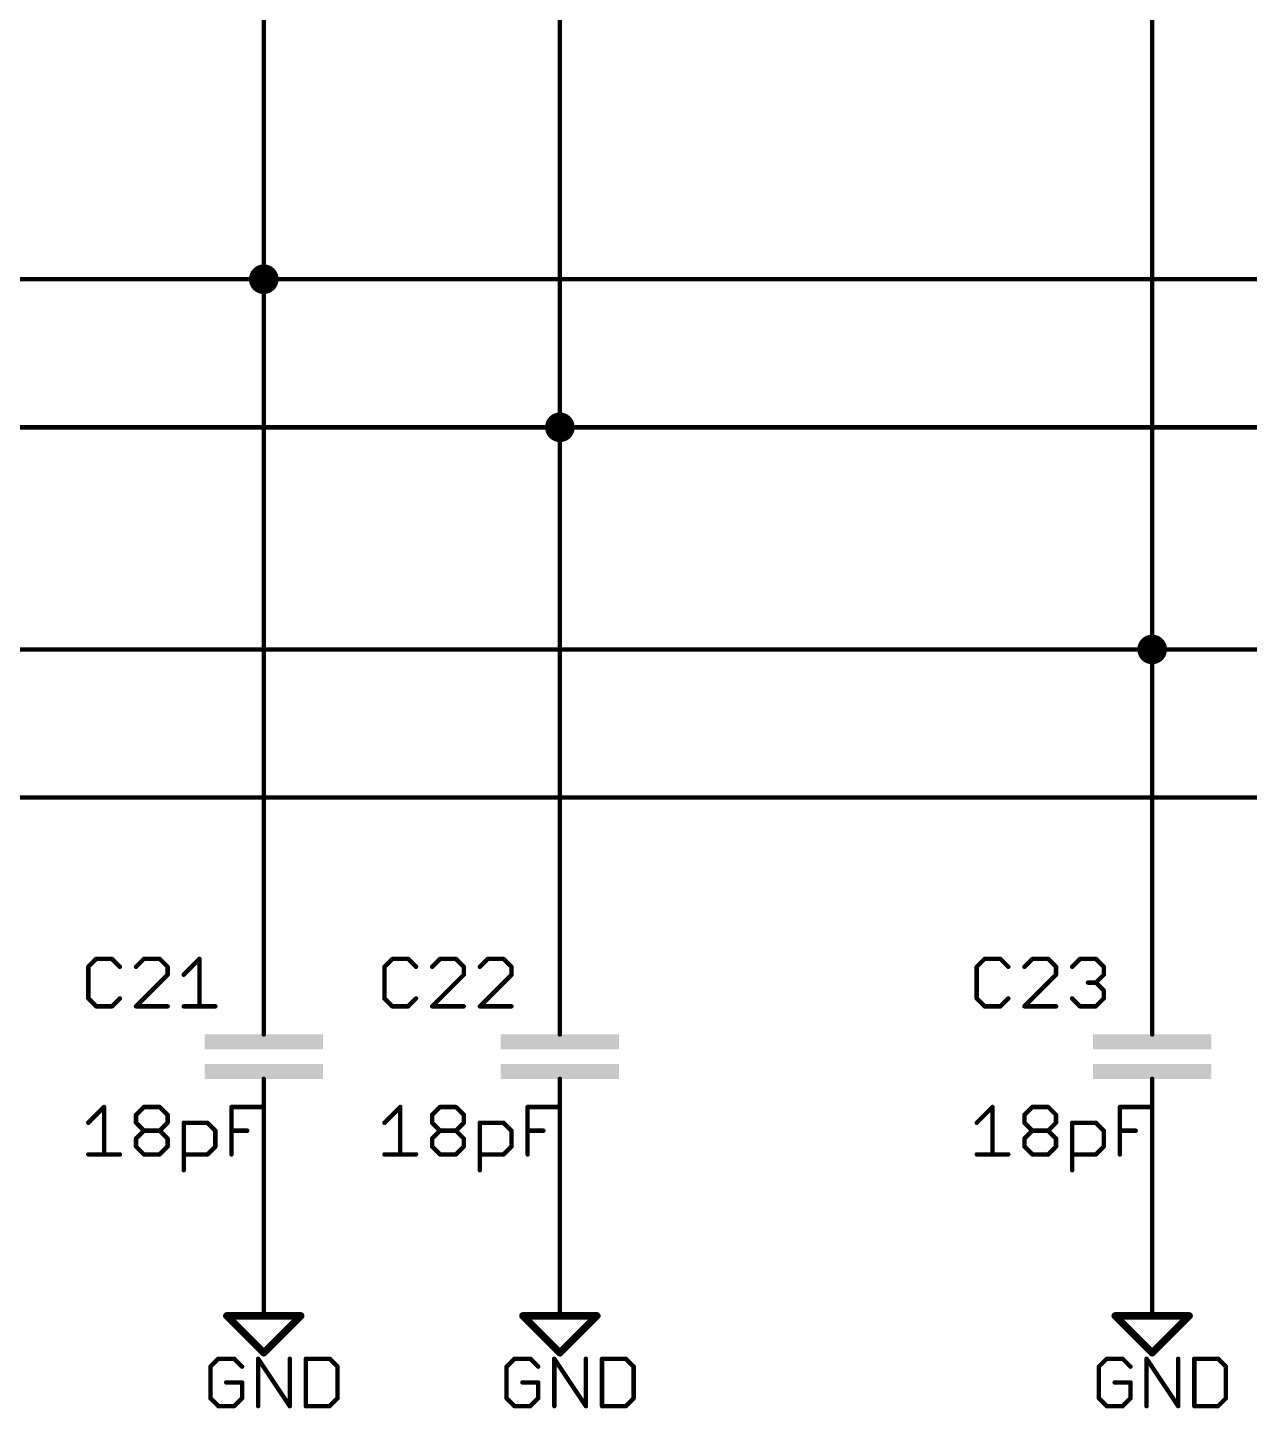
# Model space of a CAD drawing. Extents: x 0 to 388, y 0 to 261.
# Drawn here: x 172.24 to 214.16, y 167 to 214.37 of the extents above; entities that cross this region are included whole.
import ezdxf

# ---------------------------------------------------------------- set-up
doc = ezdxf.new("R2010")
doc.units = 0
for name, color, linetype in [('91', 94, 'CONTINUOUS'), ('94', 14, 'CONTINUOUS'), ('95', 251, 'CONTINUOUS'), ('96', 251, 'CONTINUOUS')]:
    doc.layers.add(name, color=color, linetype=linetype)

# ---------------------------------------------------------------- blocks, each defined once
blk = doc.blocks.new('RECT')
blk.add_solid([(-0.5, -0.5), (0.5, -0.5), (-0.5, 0.5), (0.5, 0.5)])

msp = doc.modelspace()

# ---------------------------------------------------------------- linework, layer by layer
at = {"layer": '91', "const_width": 0.1524}
for points in [[(180.34, 228.6), (180.34, 205.74)], [(190.5, 228.6), (190.5, 200.66)], [(210.82, 228.6), (210.82, 193.04)], [(129.54, 205.74), (180.34, 205.74)], [(180.34, 205.74), (231.14, 205.74)], [(180.34, 205.74), (180.34, 182.88)], [(129.54, 200.66), (190.5, 200.66)], [(190.5, 200.66), (233.68, 200.66)], [(190.5, 200.66), (190.5, 182.88)], [(129.54, 193.04), (210.82, 193.04)], [(210.82, 193.04), (231.14, 193.04)], [(210.82, 193.04), (210.82, 182.88)], [(129.54, 187.96), (220.98, 187.96)], [(180.34, 172.72), (180.34, 175.26)], [(190.5, 172.72), (190.5, 175.26)], [(210.82, 172.72), (210.82, 175.26)]]:
    msp.add_lwpolyline(points, dxfattribs=at)
at = {"layer": '91'}
for points, const_width in [([(180.34, 205.486, 1), (180.34, 205.994, 1), (180.34, 205.486)], 0.508), ([(180.34, 205.7781, 1), (180.34, 205.7019)], 0.0762), ([(180.3781, 205.74, 1), (180.3019, 205.74)], 0.0762), ([(180.3019, 205.74, 1), (180.3781, 205.74)], 0.0762), ([(180.34, 205.7019, 1), (180.34, 205.7781)], 0.0762), ([(190.5, 200.406, 1), (190.5, 200.914, 1), (190.5, 200.406)], 0.508), ([(190.5, 200.6981, 1), (190.5, 200.6219)], 0.0762), ([(190.5381, 200.66, 1), (190.4619, 200.66)], 0.0762), ([(190.4619, 200.66, 1), (190.5381, 200.66)], 0.0762), ([(190.5, 200.6219, 1), (190.5, 200.6981)], 0.0762), ([(210.82, 192.786, 1), (210.82, 193.294, 1), (210.82, 192.786)], 0.508), ([(210.82, 193.0781, 1), (210.82, 193.0019)], 0.0762), ([(210.8581, 193.04, 1), (210.7819, 193.04)], 0.0762), ([(210.7819, 193.04, 1), (210.8581, 193.04)], 0.0762), ([(210.82, 193.0019, 1), (210.82, 193.0781)], 0.0762), ([(180.3019, 182.88, 1), (180.3781, 182.88)], 0.0762), ([(190.4619, 182.88, 1), (190.5381, 182.88)], 0.0762), ([(210.7819, 182.88, 1), (210.8581, 182.88)], 0.0762), ([(180.3781, 175.26, 1), (180.3019, 175.26)], 0.0762), ([(190.5381, 175.26, 1), (190.4619, 175.26)], 0.0762), ([(210.8581, 175.26, 1), (210.7819, 175.26)], 0.0762), ([(180.3019, 172.72, 1), (180.3781, 172.72)], 0.0762), ([(190.4619, 172.72, 1), (190.5381, 172.72)], 0.0762), ([(210.7819, 172.72, 1), (210.8581, 172.72)], 0.0762)]:
    msp.add_lwpolyline(points, format="xyb", dxfattribs=dict(at, const_width=const_width))
at = {"layer": '94'}
for points, const_width in [([(180.34, 182.88), (180.34, 180.34)], 0.1524), ([(190.5, 182.88), (190.5, 180.34)], 0.1524), ([(210.82, 182.88), (210.82, 180.34)], 0.1524), ([(180.34, 179.832), (180.34, 180.34)], 0.1524), ([(190.5, 179.832), (190.5, 180.34)], 0.1524), ([(210.82, 179.832), (210.82, 180.34)], 0.1524), ([(180.34, 177.8), (180.34, 178.308)], 0.1524), ([(190.5, 177.8), (190.5, 178.308)], 0.1524), ([(210.82, 177.8), (210.82, 178.308)], 0.1524), ([(180.34, 175.26), (180.34, 177.8)], 0.1524), ([(190.5, 175.26), (190.5, 177.8)], 0.1524), ([(210.82, 175.26), (210.82, 177.8)], 0.1524), ([(180.34, 172.72), (180.34, 170.18)], 0.1524), ([(190.5, 172.72), (190.5, 170.18)], 0.1524), ([(210.82, 172.72), (210.82, 170.18)], 0.1524), ([(179.07, 170.18), (181.61, 170.18)], 0.254), ([(180.34, 168.91), (179.07, 170.18)], 0.254), ([(181.61, 170.18), (180.34, 168.91)], 0.254), ([(189.23, 170.18), (191.77, 170.18)], 0.254), ([(190.5, 168.91), (189.23, 170.18)], 0.254), ([(191.77, 170.18), (190.5, 168.91)], 0.254), ([(209.55, 170.18), (212.09, 170.18)], 0.254), ([(210.82, 168.91), (209.55, 170.18)], 0.254), ([(212.09, 170.18), (210.82, 168.91)], 0.254)]:
    msp.add_lwpolyline(points, dxfattribs=dict(at, const_width=const_width))
for points, const_width in [([(180.3781, 182.88, 1), (180.3019, 182.88)], 0.0762), ([(190.5381, 182.88, 1), (190.4619, 182.88)], 0.0762), ([(210.8581, 182.88, 1), (210.7819, 182.88)], 0.0762), ([(180.3781, 180.34, 1), (180.3019, 180.34)], 0.0762), ([(180.3019, 180.34, 1), (180.3781, 180.34)], 0.0762), ([(190.5381, 180.34, 1), (190.4619, 180.34)], 0.0762), ([(190.4619, 180.34, 1), (190.5381, 180.34)], 0.0762), ([(210.8581, 180.34, 1), (210.7819, 180.34)], 0.0762), ([(210.7819, 180.34, 1), (210.8581, 180.34)], 0.0762), ([(180.3019, 179.832, 1), (180.3781, 179.832)], 0.0762), ([(190.4619, 179.832, 1), (190.5381, 179.832)], 0.0762), ([(210.7819, 179.832, 1), (210.8581, 179.832)], 0.0762), ([(180.3781, 178.308, 1), (180.3019, 178.308)], 0.0762), ([(190.5381, 178.308, 1), (190.4619, 178.308)], 0.0762), ([(210.8581, 178.308, 1), (210.7819, 178.308)], 0.0762), ([(180.3781, 177.8, 1), (180.3019, 177.8)], 0.0762), ([(180.3019, 177.8, 1), (180.3781, 177.8)], 0.0762), ([(190.5381, 177.8, 1), (190.4619, 177.8)], 0.0762), ([(190.4619, 177.8, 1), (190.5381, 177.8)], 0.0762), ([(210.8581, 177.8, 1), (210.7819, 177.8)], 0.0762), ([(210.7819, 177.8, 1), (210.8581, 177.8)], 0.0762), ([(180.3019, 175.26, 1), (180.3781, 175.26)], 0.0762), ([(190.4619, 175.26, 1), (190.5381, 175.26)], 0.0762), ([(210.7819, 175.26, 1), (210.8581, 175.26)], 0.0762), ([(180.3781, 172.72, 1), (180.3019, 172.72)], 0.0762), ([(190.5381, 172.72, 1), (190.4619, 172.72)], 0.0762), ([(210.8581, 172.72, 1), (210.7819, 172.72)], 0.0762), ([(179.07, 170.2435, 1), (179.07, 170.1165)], 0.127), ([(179.1149, 170.2249, 1), (179.0251, 170.1351)], 0.127), ([(180.3019, 170.18, 1), (180.3781, 170.18)], 0.0762), ([(181.6549, 170.1351, 1), (181.5651, 170.2249)], 0.127), ([(181.61, 170.1165, 1), (181.61, 170.2435)], 0.127), ([(189.23, 170.2435, 1), (189.23, 170.1165)], 0.127), ([(189.2749, 170.2249, 1), (189.1851, 170.1351)], 0.127), ([(190.4619, 170.18, 1), (190.5381, 170.18)], 0.0762), ([(191.8149, 170.1351, 1), (191.7251, 170.2249)], 0.127), ([(191.77, 170.1165, 1), (191.77, 170.2435)], 0.127), ([(209.55, 170.2435, 1), (209.55, 170.1165)], 0.127), ([(209.5949, 170.2249, 1), (209.5051, 170.1351)], 0.127), ([(210.7819, 170.18, 1), (210.8581, 170.18)], 0.0762), ([(212.1349, 170.1351, 1), (212.0451, 170.2249)], 0.127), ([(212.09, 170.1165, 1), (212.09, 170.2435)], 0.127), ([(180.2951, 168.9549, 1), (180.3849, 168.8651)], 0.127), ([(180.2951, 168.8651, 1), (180.3849, 168.9549)], 0.127), ([(190.4551, 168.9549, 1), (190.5449, 168.8651)], 0.127), ([(190.4551, 168.8651, 1), (190.5449, 168.9549)], 0.127), ([(210.7751, 168.9549, 1), (210.8649, 168.8651)], 0.127), ([(210.7751, 168.8651, 1), (210.8649, 168.9549)], 0.127)]:
    msp.add_lwpolyline(points, format="xyb", dxfattribs=dict(at, const_width=const_width))
at = {"layer": '95', "const_width": 0.1524}
for points in [[(174.5914, 182.4242), (174.3202, 182.153)], [(175.1337, 182.4242), (174.5914, 182.4242)], [(175.4049, 182.153), (175.1337, 182.4242)], [(176.2285, 182.4242), (175.9574, 182.153)], [(176.7708, 182.4242), (176.2285, 182.4242)], [(177.042, 182.153), (176.7708, 182.4242)], [(177.5945, 181.8819), (178.1368, 182.4242)], [(178.1368, 182.4242), (178.1368, 180.7972)], [(184.7514, 182.4242), (184.4802, 182.153)], [(185.2937, 182.4242), (184.7514, 182.4242)], [(185.5649, 182.153), (185.2937, 182.4242)], [(186.3885, 182.4242), (186.1174, 182.153)], [(186.9309, 182.4242), (186.3885, 182.4242)], [(187.202, 182.153), (186.9309, 182.4242)], [(188.0257, 182.4242), (187.7545, 182.153)], [(188.568, 182.4242), (188.0257, 182.4242)], [(188.8392, 182.153), (188.568, 182.4242)], [(205.0714, 182.4242), (204.8002, 182.153)], [(205.6137, 182.4242), (205.0714, 182.4242)], [(205.8849, 182.153), (205.6137, 182.4242)], [(206.7085, 182.4242), (206.4374, 182.153)], [(207.2509, 182.4242), (206.7085, 182.4242)], [(207.522, 182.153), (207.2509, 182.4242)], [(208.0745, 182.153), (208.3457, 182.4242)], [(208.3457, 182.4242), (208.888, 182.4242)], [(208.888, 182.4242), (209.1592, 182.153)], [(174.3202, 182.153), (174.3202, 181.0684)], [(175.9574, 180.7972), (177.042, 181.8819)], [(177.042, 181.8819), (177.042, 182.153)], [(184.4802, 182.153), (184.4802, 181.0684)], [(186.1174, 180.7972), (187.202, 181.8819)], [(187.202, 181.8819), (187.202, 182.153)], [(187.7545, 180.7972), (188.8392, 181.8819)], [(188.8392, 181.8819), (188.8392, 182.153)], [(204.8002, 182.153), (204.8002, 181.0684)], [(206.4374, 180.7972), (207.522, 181.8819)], [(207.522, 181.8819), (207.522, 182.153)], [(209.1592, 181.8819), (208.888, 181.6107)], [(209.1592, 182.153), (209.1592, 181.8819)], [(208.888, 181.6107), (208.6168, 181.6107)], [(208.888, 181.6107), (209.1592, 181.3395)], [(209.1592, 181.3395), (209.1592, 181.0684)], [(174.3202, 181.0684), (174.5914, 180.7972)], [(175.1337, 180.7972), (175.4049, 181.0684)], [(184.4802, 181.0684), (184.7514, 180.7972)], [(185.2937, 180.7972), (185.5649, 181.0684)], [(204.8002, 181.0684), (205.0714, 180.7972)], [(205.6137, 180.7972), (205.8849, 181.0684)], [(208.3457, 180.7972), (208.0745, 181.0684)], [(209.1592, 181.0684), (208.888, 180.7972)], [(174.5914, 180.7972), (175.1337, 180.7972)], [(177.042, 180.7972), (175.9574, 180.7972)], [(177.5945, 180.7972), (178.6792, 180.7972)], [(184.7514, 180.7972), (185.2937, 180.7972)], [(187.202, 180.7972), (186.1174, 180.7972)], [(188.8392, 180.7972), (187.7545, 180.7972)], [(205.0714, 180.7972), (205.6137, 180.7972)], [(207.522, 180.7972), (206.4374, 180.7972)], [(208.888, 180.7972), (208.3457, 180.7972)]]:
    msp.add_lwpolyline(points, dxfattribs=at)
at = {"layer": '95', "const_width": 0.0762}
for points in [[(174.5914, 182.4623, 1), (174.5914, 182.3861)], [(174.6183, 182.3972, 1), (174.5644, 182.4511)], [(175.1606, 182.4511, 1), (175.1068, 182.3972)], [(175.1337, 182.3861, 1), (175.1337, 182.4623)], [(176.2285, 182.4623, 1), (176.2285, 182.3861)], [(176.2555, 182.3972, 1), (176.2016, 182.4511)], [(176.7978, 182.4511, 1), (176.7439, 182.3972)], [(176.7708, 182.3861, 1), (176.7708, 182.4623)], [(178.1749, 182.4242, 1), (178.0987, 182.4242)], [(178.1638, 182.3972, 1), (178.1099, 182.4511)], [(184.7514, 182.4623, 1), (184.7514, 182.3861)], [(184.7783, 182.3972, 1), (184.7244, 182.4511)], [(185.3206, 182.4511, 1), (185.2668, 182.3972)], [(185.2937, 182.3861, 1), (185.2937, 182.4623)], [(186.3885, 182.4623, 1), (186.3885, 182.3861)], [(186.4155, 182.3972, 1), (186.3616, 182.4511)], [(186.9578, 182.4511, 1), (186.9039, 182.3972)], [(186.9309, 182.3861, 1), (186.9309, 182.4623)], [(188.0257, 182.4623, 1), (188.0257, 182.3861)], [(188.0526, 182.3972, 1), (187.9987, 182.4511)], [(188.5949, 182.4511, 1), (188.5411, 182.3972)], [(188.568, 182.3861, 1), (188.568, 182.4623)], [(205.0714, 182.4623, 1), (205.0714, 182.3861)], [(205.0983, 182.3972, 1), (205.0444, 182.4511)], [(205.6406, 182.4511, 1), (205.5868, 182.3972)], [(205.6137, 182.3861, 1), (205.6137, 182.4623)], [(206.7085, 182.4623, 1), (206.7085, 182.3861)], [(206.7355, 182.3972, 1), (206.6816, 182.4511)], [(207.2778, 182.4511, 1), (207.2239, 182.3972)], [(207.2509, 182.3861, 1), (207.2509, 182.4623)], [(208.3457, 182.4623, 1), (208.3457, 182.3861)], [(208.3726, 182.3972, 1), (208.3187, 182.4511)], [(208.9149, 182.4511, 1), (208.8611, 182.3972)], [(208.888, 182.3861, 1), (208.888, 182.4623)], [(174.3583, 182.153, 1), (174.2821, 182.153)], [(174.2933, 182.18, 1), (174.3471, 182.1261)], [(175.3779, 182.1261, 1), (175.4318, 182.18)], [(175.9304, 182.18, 1), (175.9843, 182.1261)], [(177.0801, 182.153, 1), (177.0039, 182.153)], [(177.0039, 181.8819, 1), (177.0801, 181.8819)], [(177.0151, 182.1261, 1), (177.069, 182.18)], [(177.069, 181.8549, 1), (177.0151, 181.9088)], [(177.5676, 181.9088, 1), (177.6215, 181.8549)], [(184.5183, 182.153, 1), (184.4421, 182.153)], [(184.4533, 182.18, 1), (184.5071, 182.1261)], [(185.5379, 182.1261, 1), (185.5918, 182.18)], [(186.0904, 182.18, 1), (186.1443, 182.1261)], [(187.2401, 182.153, 1), (187.1639, 182.153)], [(187.1639, 181.8819, 1), (187.2401, 181.8819)], [(187.1751, 182.1261, 1), (187.229, 182.18)], [(187.229, 181.8549, 1), (187.1751, 181.9088)], [(187.7276, 182.18, 1), (187.7815, 182.1261)], [(188.8773, 182.153, 1), (188.8011, 182.153)], [(188.8011, 181.8819, 1), (188.8773, 181.8819)], [(188.8122, 182.1261, 1), (188.8661, 182.18)], [(188.8661, 181.8549, 1), (188.8122, 181.9088)], [(204.8383, 182.153, 1), (204.7621, 182.153)], [(204.7733, 182.18, 1), (204.8271, 182.1261)], [(205.8579, 182.1261, 1), (205.9118, 182.18)], [(206.4104, 182.18, 1), (206.4643, 182.1261)], [(207.5601, 182.153, 1), (207.4839, 182.153)], [(207.4839, 181.8819, 1), (207.5601, 181.8819)], [(207.4951, 182.1261, 1), (207.549, 182.18)], [(207.549, 181.8549, 1), (207.4951, 181.9088)], [(208.0476, 182.18, 1), (208.1015, 182.1261)], [(209.1973, 182.153, 1), (209.1211, 182.153)], [(209.1211, 181.8819, 1), (209.1973, 181.8819)], [(209.1322, 182.1261, 1), (209.1861, 182.18)], [(209.1861, 181.8549, 1), (209.1322, 181.9088)], [(208.6168, 181.6488, 1), (208.6168, 181.5726)], [(208.9149, 181.6376, 1), (208.8611, 181.5838)], [(208.8611, 181.6376, 1), (208.9149, 181.5838)], [(208.888, 181.5726, 1), (208.888, 181.6488)], [(209.1973, 181.3395, 1), (209.1211, 181.3395)], [(174.3471, 181.0953, 1), (174.2933, 181.0414)], [(174.2821, 181.0684, 1), (174.3583, 181.0684)], [(175.4318, 181.0414, 1), (175.3779, 181.0953)], [(184.5071, 181.0953, 1), (184.4533, 181.0414)], [(184.4421, 181.0684, 1), (184.5183, 181.0684)], [(185.5918, 181.0414, 1), (185.5379, 181.0953)], [(204.8271, 181.0953, 1), (204.7733, 181.0414)], [(204.7621, 181.0684, 1), (204.8383, 181.0684)], [(205.9118, 181.0414, 1), (205.8579, 181.0953)], [(208.1015, 181.0953, 1), (208.0476, 181.0414)], [(209.1211, 181.0684, 1), (209.1973, 181.0684)], [(209.1322, 181.3126, 1), (209.1861, 181.3665)], [(209.1861, 181.0414, 1), (209.1322, 181.0953)], [(174.5914, 180.8353, 1), (174.5914, 180.7591)], [(174.5644, 180.7703, 1), (174.6183, 180.8241)], [(175.1068, 180.8241, 1), (175.1606, 180.7703)], [(175.1337, 180.7591, 1), (175.1337, 180.8353)], [(175.9574, 180.8353, 1), (175.9574, 180.7591)], [(175.9304, 180.8241, 1), (175.9843, 180.7703)], [(177.042, 180.7591, 1), (177.042, 180.8353)], [(177.5945, 180.8353, 1), (177.5945, 180.7591)], [(178.0987, 180.7972, 1), (178.1749, 180.7972)], [(178.6792, 180.7591, 1), (178.6792, 180.8353)], [(184.7514, 180.8353, 1), (184.7514, 180.7591)], [(184.7244, 180.7703, 1), (184.7783, 180.8241)], [(185.2668, 180.8241, 1), (185.3206, 180.7703)], [(185.2937, 180.7591, 1), (185.2937, 180.8353)], [(186.1174, 180.8353, 1), (186.1174, 180.7591)], [(186.0904, 180.8241, 1), (186.1443, 180.7703)], [(187.202, 180.7591, 1), (187.202, 180.8353)], [(187.7545, 180.8353, 1), (187.7545, 180.7591)], [(187.7276, 180.8241, 1), (187.7815, 180.7703)], [(188.8392, 180.7591, 1), (188.8392, 180.8353)], [(205.0714, 180.8353, 1), (205.0714, 180.7591)], [(205.0444, 180.7703, 1), (205.0983, 180.8241)], [(205.5868, 180.8241, 1), (205.6406, 180.7703)], [(205.6137, 180.7591, 1), (205.6137, 180.8353)], [(206.4374, 180.8353, 1), (206.4374, 180.7591)], [(206.4104, 180.8241, 1), (206.4643, 180.7703)], [(207.522, 180.7591, 1), (207.522, 180.8353)], [(208.3457, 180.8353, 1), (208.3457, 180.7591)], [(208.3187, 180.7703, 1), (208.3726, 180.8241)], [(208.8611, 180.8241, 1), (208.9149, 180.7703)], [(208.888, 180.7591, 1), (208.888, 180.8353)]]:
    msp.add_lwpolyline(points, format="xyb", dxfattribs=at)
at = {"layer": '96', "const_width": 0.1524}
for points in [[(174.3202, 176.8019), (174.8625, 177.3442)], [(174.8625, 177.3442), (174.8625, 175.7172)], [(175.9574, 177.073), (176.2285, 177.3442)], [(176.2285, 177.3442), (176.7708, 177.3442)], [(176.7708, 177.3442), (177.042, 177.073)], [(179.2317, 175.7172), (179.2317, 177.3442)], [(179.2317, 177.3442), (180.3163, 177.3442)], [(184.4802, 176.8019), (185.0225, 177.3442)], [(185.0225, 177.3442), (185.0225, 175.7172)], [(186.1174, 177.073), (186.3885, 177.3442)], [(186.3885, 177.3442), (186.9309, 177.3442)], [(186.9309, 177.3442), (187.202, 177.073)], [(189.3917, 175.7172), (189.3917, 177.3442)], [(189.3917, 177.3442), (190.4763, 177.3442)], [(204.8002, 176.8019), (205.3425, 177.3442)], [(205.3425, 177.3442), (205.3425, 175.7172)], [(206.4374, 177.073), (206.7085, 177.3442)], [(206.7085, 177.3442), (207.2509, 177.3442)], [(207.2509, 177.3442), (207.522, 177.073)], [(209.7117, 175.7172), (209.7117, 177.3442)], [(209.7117, 177.3442), (210.7963, 177.3442)], [(175.9574, 176.8019), (175.9574, 177.073)], [(176.2285, 176.5307), (175.9574, 176.8019)], [(177.042, 176.8019), (176.7708, 176.5307)], [(177.042, 177.073), (177.042, 176.8019)], [(177.5945, 175.1749), (177.5945, 176.8019)], [(177.5945, 176.8019), (178.408, 176.8019)], [(178.408, 176.8019), (178.6792, 176.5307)], [(186.1174, 176.8019), (186.1174, 177.073)], [(186.3885, 176.5307), (186.1174, 176.8019)], [(187.202, 176.8019), (186.9309, 176.5307)], [(187.202, 177.073), (187.202, 176.8019)], [(187.7545, 175.1749), (187.7545, 176.8019)], [(187.7545, 176.8019), (188.568, 176.8019)], [(188.568, 176.8019), (188.8392, 176.5307)], [(206.4374, 176.8019), (206.4374, 177.073)], [(206.7085, 176.5307), (206.4374, 176.8019)], [(207.522, 176.8019), (207.2509, 176.5307)], [(207.522, 177.073), (207.522, 176.8019)], [(208.0745, 175.1749), (208.0745, 176.8019)], [(208.0745, 176.8019), (208.888, 176.8019)], [(208.888, 176.8019), (209.1592, 176.5307)], [(175.9574, 176.2595), (176.2285, 176.5307)], [(175.9574, 175.9884), (175.9574, 176.2595)], [(176.2285, 176.5307), (176.7708, 176.5307)], [(176.7708, 176.5307), (177.042, 176.2595)], [(177.042, 176.2595), (177.042, 175.9884)], [(178.6792, 176.5307), (178.6792, 175.9884)], [(179.2317, 176.5307), (179.774, 176.5307)], [(186.1174, 176.2595), (186.3885, 176.5307)], [(186.1174, 175.9884), (186.1174, 176.2595)], [(186.3885, 176.5307), (186.9309, 176.5307)], [(186.9309, 176.5307), (187.202, 176.2595)], [(187.202, 176.2595), (187.202, 175.9884)], [(188.8392, 176.5307), (188.8392, 175.9884)], [(189.3917, 176.5307), (189.934, 176.5307)], [(206.4374, 176.2595), (206.7085, 176.5307)], [(206.4374, 175.9884), (206.4374, 176.2595)], [(206.7085, 176.5307), (207.2509, 176.5307)], [(207.2509, 176.5307), (207.522, 176.2595)], [(207.522, 176.2595), (207.522, 175.9884)], [(209.1592, 176.5307), (209.1592, 175.9884)], [(209.7117, 176.5307), (210.254, 176.5307)], [(174.3202, 175.7172), (175.4049, 175.7172)], [(176.2285, 175.7172), (175.9574, 175.9884)], [(176.7708, 175.7172), (176.2285, 175.7172)], [(177.042, 175.9884), (176.7708, 175.7172)], [(178.408, 175.7172), (177.5945, 175.7172)], [(178.6792, 175.9884), (178.408, 175.7172)], [(184.4802, 175.7172), (185.5649, 175.7172)], [(186.3885, 175.7172), (186.1174, 175.9884)], [(186.9309, 175.7172), (186.3885, 175.7172)], [(187.202, 175.9884), (186.9309, 175.7172)], [(188.568, 175.7172), (187.7545, 175.7172)], [(188.8392, 175.9884), (188.568, 175.7172)], [(204.8002, 175.7172), (205.8849, 175.7172)], [(206.7085, 175.7172), (206.4374, 175.9884)], [(207.2509, 175.7172), (206.7085, 175.7172)], [(207.522, 175.9884), (207.2509, 175.7172)], [(208.888, 175.7172), (208.0745, 175.7172)], [(209.1592, 175.9884), (208.888, 175.7172)], [(178.7824, 168.7082), (178.5112, 168.437)], [(179.3247, 168.7082), (178.7824, 168.7082)], [(179.5959, 168.437), (179.3247, 168.7082)], [(180.1484, 167.0812), (180.1484, 168.7082)], [(180.1484, 168.7082), (181.233, 167.0812)], [(181.233, 167.0812), (181.233, 168.7082)], [(181.7855, 168.7082), (181.7855, 167.0812)], [(182.599, 168.7082), (181.7855, 168.7082)], [(182.8702, 168.437), (182.599, 168.7082)], [(188.9424, 168.7082), (188.6712, 168.437)], [(189.4847, 168.7082), (188.9424, 168.7082)], [(189.7559, 168.437), (189.4847, 168.7082)], [(190.3084, 167.0812), (190.3084, 168.7082)], [(190.3084, 168.7082), (191.393, 167.0812)], [(191.393, 167.0812), (191.393, 168.7082)], [(191.9455, 168.7082), (191.9455, 167.0812)], [(192.759, 168.7082), (191.9455, 168.7082)], [(193.0302, 168.437), (192.759, 168.7082)], [(209.2624, 168.7082), (208.9912, 168.437)], [(209.8047, 168.7082), (209.2624, 168.7082)], [(210.0759, 168.437), (209.8047, 168.7082)], [(210.6284, 167.0812), (210.6284, 168.7082)], [(210.6284, 168.7082), (211.713, 167.0812)], [(211.713, 167.0812), (211.713, 168.7082)], [(212.2655, 168.7082), (212.2655, 167.0812)], [(213.079, 168.7082), (212.2655, 168.7082)], [(213.3502, 168.437), (213.079, 168.7082)], [(178.5112, 168.437), (178.5112, 167.3524)], [(182.8702, 167.3524), (182.8702, 168.437)], [(188.6712, 168.437), (188.6712, 167.3524)], [(193.0302, 167.3524), (193.0302, 168.437)], [(208.9912, 168.437), (208.9912, 167.3524)], [(213.3502, 167.3524), (213.3502, 168.437)], [(179.5959, 167.8947), (179.0535, 167.8947)], [(179.5959, 167.3524), (179.5959, 167.8947)], [(189.7559, 167.8947), (189.2135, 167.8947)], [(189.7559, 167.3524), (189.7559, 167.8947)], [(210.0759, 167.8947), (209.5335, 167.8947)], [(210.0759, 167.3524), (210.0759, 167.8947)], [(178.5112, 167.3524), (178.7824, 167.0812)], [(179.3247, 167.0812), (179.5959, 167.3524)], [(182.599, 167.0812), (182.8702, 167.3524)], [(188.6712, 167.3524), (188.9424, 167.0812)], [(189.4847, 167.0812), (189.7559, 167.3524)], [(192.759, 167.0812), (193.0302, 167.3524)], [(208.9912, 167.3524), (209.2624, 167.0812)], [(209.8047, 167.0812), (210.0759, 167.3524)], [(213.079, 167.0812), (213.3502, 167.3524)], [(178.7824, 167.0812), (179.3247, 167.0812)], [(181.7855, 167.0812), (182.599, 167.0812)], [(188.9424, 167.0812), (189.4847, 167.0812)], [(191.9455, 167.0812), (192.759, 167.0812)], [(209.2624, 167.0812), (209.8047, 167.0812)], [(212.2655, 167.0812), (213.079, 167.0812)]]:
    msp.add_lwpolyline(points, dxfattribs=at)
at = {"layer": '96', "const_width": 0.0762}
for points in [[(174.9006, 177.3442, 1), (174.8244, 177.3442)], [(174.8895, 177.3172, 1), (174.8356, 177.3711)], [(176.2285, 177.3823, 1), (176.2285, 177.3061)], [(176.2555, 177.3172, 1), (176.2016, 177.3711)], [(176.7978, 177.3711, 1), (176.7439, 177.3172)], [(176.7708, 177.3061, 1), (176.7708, 177.3823)], [(179.2698, 177.3442, 1), (179.1936, 177.3442)], [(179.2317, 177.3823, 1), (179.2317, 177.3061)], [(180.3163, 177.3061, 1), (180.3163, 177.3823)], [(185.0606, 177.3442, 1), (184.9844, 177.3442)], [(185.0495, 177.3172, 1), (184.9956, 177.3711)], [(186.3885, 177.3823, 1), (186.3885, 177.3061)], [(186.4155, 177.3172, 1), (186.3616, 177.3711)], [(186.9578, 177.3711, 1), (186.9039, 177.3172)], [(186.9309, 177.3061, 1), (186.9309, 177.3823)], [(189.4298, 177.3442, 1), (189.3536, 177.3442)], [(189.3917, 177.3823, 1), (189.3917, 177.3061)], [(190.4763, 177.3061, 1), (190.4763, 177.3823)], [(205.3806, 177.3442, 1), (205.3044, 177.3442)], [(205.3695, 177.3172, 1), (205.3156, 177.3711)], [(206.7085, 177.3823, 1), (206.7085, 177.3061)], [(206.7355, 177.3172, 1), (206.6816, 177.3711)], [(207.2778, 177.3711, 1), (207.2239, 177.3172)], [(207.2509, 177.3061, 1), (207.2509, 177.3823)], [(209.7498, 177.3442, 1), (209.6736, 177.3442)], [(209.7117, 177.3823, 1), (209.7117, 177.3061)], [(210.7963, 177.3061, 1), (210.7963, 177.3823)], [(174.2933, 176.8288, 1), (174.3471, 176.7749)], [(175.9304, 177.1, 1), (175.9843, 177.0461)], [(175.9843, 176.8288, 1), (175.9304, 176.7749)], [(175.9955, 177.073, 1), (175.9193, 177.073)], [(175.9193, 176.8019, 1), (175.9955, 176.8019)], [(177.0801, 177.073, 1), (177.0039, 177.073)], [(177.0039, 176.8019, 1), (177.0801, 176.8019)], [(177.0151, 177.0461, 1), (177.069, 177.1)], [(177.069, 176.7749, 1), (177.0151, 176.8288)], [(177.6326, 176.8019, 1), (177.5564, 176.8019)], [(177.5945, 176.84, 1), (177.5945, 176.7638)], [(178.4349, 176.8288, 1), (178.3811, 176.7749)], [(178.408, 176.7638, 1), (178.408, 176.84)], [(184.4533, 176.8288, 1), (184.5071, 176.7749)], [(186.0904, 177.1, 1), (186.1443, 177.0461)], [(186.1443, 176.8288, 1), (186.0904, 176.7749)], [(186.1555, 177.073, 1), (186.0793, 177.073)], [(186.0793, 176.8019, 1), (186.1555, 176.8019)], [(187.2401, 177.073, 1), (187.1639, 177.073)], [(187.1639, 176.8019, 1), (187.2401, 176.8019)], [(187.1751, 177.0461, 1), (187.229, 177.1)], [(187.229, 176.7749, 1), (187.1751, 176.8288)], [(187.7926, 176.8019, 1), (187.7164, 176.8019)], [(187.7545, 176.84, 1), (187.7545, 176.7638)], [(188.5949, 176.8288, 1), (188.5411, 176.7749)], [(188.568, 176.7638, 1), (188.568, 176.84)], [(204.7733, 176.8288, 1), (204.8271, 176.7749)], [(206.4104, 177.1, 1), (206.4643, 177.0461)], [(206.4643, 176.8288, 1), (206.4104, 176.7749)], [(206.4755, 177.073, 1), (206.3993, 177.073)], [(206.3993, 176.8019, 1), (206.4755, 176.8019)], [(207.5601, 177.073, 1), (207.4839, 177.073)], [(207.4839, 176.8019, 1), (207.5601, 176.8019)], [(207.4951, 177.0461, 1), (207.549, 177.1)], [(207.549, 176.7749, 1), (207.4951, 176.8288)], [(208.1126, 176.8019, 1), (208.0364, 176.8019)], [(208.0745, 176.84, 1), (208.0745, 176.7638)], [(208.9149, 176.8288, 1), (208.8611, 176.7749)], [(208.888, 176.7638, 1), (208.888, 176.84)], [(175.9304, 176.2865, 1), (175.9843, 176.2326)], [(175.9955, 176.2595, 1), (175.9193, 176.2595)], [(176.2285, 176.5688, 1), (176.2285, 176.4926)], [(176.2555, 176.5038, 1), (176.2016, 176.5576)], [(176.2016, 176.5038, 1), (176.2555, 176.5576)], [(176.7978, 176.5576, 1), (176.7439, 176.5038)], [(176.7439, 176.5576, 1), (176.7978, 176.5038)], [(176.7708, 176.4926, 1), (176.7708, 176.5688)], [(177.0801, 176.2595, 1), (177.0039, 176.2595)], [(177.0151, 176.2326, 1), (177.069, 176.2865)], [(178.7173, 176.5307, 1), (178.6411, 176.5307)], [(178.6522, 176.5038, 1), (178.7061, 176.5576)], [(179.2317, 176.5688, 1), (179.2317, 176.4926)], [(179.774, 176.4926, 1), (179.774, 176.5688)], [(186.0904, 176.2865, 1), (186.1443, 176.2326)], [(186.1555, 176.2595, 1), (186.0793, 176.2595)], [(186.3885, 176.5688, 1), (186.3885, 176.4926)], [(186.4155, 176.5038, 1), (186.3616, 176.5576)], [(186.3616, 176.5038, 1), (186.4155, 176.5576)], [(186.9578, 176.5576, 1), (186.9039, 176.5038)], [(186.9039, 176.5576, 1), (186.9578, 176.5038)], [(186.9309, 176.4926, 1), (186.9309, 176.5688)], [(187.2401, 176.2595, 1), (187.1639, 176.2595)], [(187.1751, 176.2326, 1), (187.229, 176.2865)], [(188.8773, 176.5307, 1), (188.8011, 176.5307)], [(188.8122, 176.5038, 1), (188.8661, 176.5576)], [(189.3917, 176.5688, 1), (189.3917, 176.4926)], [(189.934, 176.4926, 1), (189.934, 176.5688)], [(206.4104, 176.2865, 1), (206.4643, 176.2326)], [(206.4755, 176.2595, 1), (206.3993, 176.2595)], [(206.7085, 176.5688, 1), (206.7085, 176.4926)], [(206.7355, 176.5038, 1), (206.6816, 176.5576)], [(206.6816, 176.5038, 1), (206.7355, 176.5576)], [(207.2778, 176.5576, 1), (207.2239, 176.5038)], [(207.2239, 176.5576, 1), (207.2778, 176.5038)], [(207.2509, 176.4926, 1), (207.2509, 176.5688)], [(207.5601, 176.2595, 1), (207.4839, 176.2595)], [(207.4951, 176.2326, 1), (207.549, 176.2865)], [(209.1973, 176.5307, 1), (209.1211, 176.5307)], [(209.1322, 176.5038, 1), (209.1861, 176.5576)], [(209.7117, 176.5688, 1), (209.7117, 176.4926)], [(210.254, 176.4926, 1), (210.254, 176.5688)], [(174.3202, 175.7553, 1), (174.3202, 175.6791)], [(174.8244, 175.7172, 1), (174.9006, 175.7172)], [(175.4049, 175.6791, 1), (175.4049, 175.7553)], [(175.9843, 176.0153, 1), (175.9304, 175.9614)], [(175.9193, 175.9884, 1), (175.9955, 175.9884)], [(176.2285, 175.7553, 1), (176.2285, 175.6791)], [(176.2016, 175.6903, 1), (176.2555, 175.7441)], [(176.7439, 175.7441, 1), (176.7978, 175.6903)], [(176.7708, 175.6791, 1), (176.7708, 175.7553)], [(177.0039, 175.9884, 1), (177.0801, 175.9884)], [(177.069, 175.9614, 1), (177.0151, 176.0153)], [(177.5945, 175.7553, 1), (177.5945, 175.6791)], [(178.3811, 175.7441, 1), (178.4349, 175.6903)], [(178.408, 175.6791, 1), (178.408, 175.7553)], [(178.6411, 175.9884, 1), (178.7173, 175.9884)], [(178.7061, 175.9614, 1), (178.6522, 176.0153)], [(179.1936, 175.7172, 1), (179.2698, 175.7172)], [(184.4802, 175.7553, 1), (184.4802, 175.6791)], [(184.9844, 175.7172, 1), (185.0606, 175.7172)], [(185.5649, 175.6791, 1), (185.5649, 175.7553)], [(186.1443, 176.0153, 1), (186.0904, 175.9614)], [(186.0793, 175.9884, 1), (186.1555, 175.9884)], [(186.3885, 175.7553, 1), (186.3885, 175.6791)], [(186.3616, 175.6903, 1), (186.4155, 175.7441)], [(186.9039, 175.7441, 1), (186.9578, 175.6903)], [(186.9309, 175.6791, 1), (186.9309, 175.7553)], [(187.1639, 175.9884, 1), (187.2401, 175.9884)], [(187.229, 175.9614, 1), (187.1751, 176.0153)], [(187.7545, 175.7553, 1), (187.7545, 175.6791)], [(188.5411, 175.7441, 1), (188.5949, 175.6903)], [(188.568, 175.6791, 1), (188.568, 175.7553)], [(188.8011, 175.9884, 1), (188.8773, 175.9884)], [(188.8661, 175.9614, 1), (188.8122, 176.0153)], [(189.3536, 175.7172, 1), (189.4298, 175.7172)], [(204.8002, 175.7553, 1), (204.8002, 175.6791)], [(205.3044, 175.7172, 1), (205.3806, 175.7172)], [(205.8849, 175.6791, 1), (205.8849, 175.7553)], [(206.4643, 176.0153, 1), (206.4104, 175.9614)], [(206.3993, 175.9884, 1), (206.4755, 175.9884)], [(206.7085, 175.7553, 1), (206.7085, 175.6791)], [(206.6816, 175.6903, 1), (206.7355, 175.7441)], [(207.2239, 175.7441, 1), (207.2778, 175.6903)], [(207.2509, 175.6791, 1), (207.2509, 175.7553)], [(207.4839, 175.9884, 1), (207.5601, 175.9884)], [(207.549, 175.9614, 1), (207.4951, 176.0153)], [(208.0745, 175.7553, 1), (208.0745, 175.6791)], [(208.8611, 175.7441, 1), (208.9149, 175.6903)], [(208.888, 175.6791, 1), (208.888, 175.7553)], [(209.1211, 175.9884, 1), (209.1973, 175.9884)], [(209.1861, 175.9614, 1), (209.1322, 176.0153)], [(209.6736, 175.7172, 1), (209.7498, 175.7172)], [(177.5564, 175.1749, 1), (177.6326, 175.1749)], [(187.7164, 175.1749, 1), (187.7926, 175.1749)], [(208.0364, 175.1749, 1), (208.1126, 175.1749)], [(178.7824, 168.7463, 1), (178.7824, 168.6701)], [(178.8093, 168.6812, 1), (178.7554, 168.7351)], [(179.3516, 168.7351, 1), (179.2978, 168.6812)], [(179.3247, 168.6701, 1), (179.3247, 168.7463)], [(180.1865, 168.7082, 1), (180.1103, 168.7082)], [(180.1801, 168.7293, 1), (180.1167, 168.6871)], [(181.2711, 168.7082, 1), (181.1949, 168.7082)], [(181.8236, 168.7082, 1), (181.7474, 168.7082)], [(181.7855, 168.7463, 1), (181.7855, 168.6701)], [(182.6259, 168.7351, 1), (182.5721, 168.6812)], [(182.599, 168.6701, 1), (182.599, 168.7463)], [(188.9424, 168.7463, 1), (188.9424, 168.6701)], [(188.9693, 168.6812, 1), (188.9154, 168.7351)], [(189.5116, 168.7351, 1), (189.4578, 168.6812)], [(189.4847, 168.6701, 1), (189.4847, 168.7463)], [(190.3465, 168.7082, 1), (190.2703, 168.7082)], [(190.3401, 168.7293, 1), (190.2767, 168.6871)], [(191.4311, 168.7082, 1), (191.3549, 168.7082)], [(191.9836, 168.7082, 1), (191.9074, 168.7082)], [(191.9455, 168.7463, 1), (191.9455, 168.6701)], [(192.7859, 168.7351, 1), (192.7321, 168.6812)], [(192.759, 168.6701, 1), (192.759, 168.7463)], [(209.2624, 168.7463, 1), (209.2624, 168.6701)], [(209.2893, 168.6812, 1), (209.2354, 168.7351)], [(209.8316, 168.7351, 1), (209.7778, 168.6812)], [(209.8047, 168.6701, 1), (209.8047, 168.7463)], [(210.6665, 168.7082, 1), (210.5903, 168.7082)], [(210.6601, 168.7293, 1), (210.5967, 168.6871)], [(211.7511, 168.7082, 1), (211.6749, 168.7082)], [(212.3036, 168.7082, 1), (212.2274, 168.7082)], [(212.2655, 168.7463, 1), (212.2655, 168.6701)], [(213.1059, 168.7351, 1), (213.0521, 168.6812)], [(213.079, 168.6701, 1), (213.079, 168.7463)], [(178.5493, 168.437, 1), (178.4731, 168.437)], [(178.4843, 168.464, 1), (178.5381, 168.4101)], [(179.5689, 168.4101, 1), (179.6228, 168.464)], [(182.9083, 168.437, 1), (182.8321, 168.437)], [(182.8432, 168.4101, 1), (182.8971, 168.464)], [(188.7093, 168.437, 1), (188.6331, 168.437)], [(188.6443, 168.464, 1), (188.6981, 168.4101)], [(189.7289, 168.4101, 1), (189.7828, 168.464)], [(193.0683, 168.437, 1), (192.9921, 168.437)], [(193.0032, 168.4101, 1), (193.0571, 168.464)], [(209.0293, 168.437, 1), (208.9531, 168.437)], [(208.9643, 168.464, 1), (209.0181, 168.4101)], [(210.0489, 168.4101, 1), (210.1028, 168.464)], [(213.3883, 168.437, 1), (213.3121, 168.437)], [(213.3232, 168.4101, 1), (213.3771, 168.464)], [(179.0535, 167.9328, 1), (179.0535, 167.8566)], [(179.634, 167.8947, 1), (179.5578, 167.8947)], [(179.5959, 167.8566, 1), (179.5959, 167.9328)], [(189.2135, 167.9328, 1), (189.2135, 167.8566)], [(189.794, 167.8947, 1), (189.7178, 167.8947)], [(189.7559, 167.8566, 1), (189.7559, 167.9328)], [(209.5335, 167.9328, 1), (209.5335, 167.8566)], [(210.114, 167.8947, 1), (210.0378, 167.8947)], [(210.0759, 167.8566, 1), (210.0759, 167.9328)], [(178.5381, 167.3793, 1), (178.4843, 167.3254)], [(178.4731, 167.3524, 1), (178.5493, 167.3524)], [(179.5578, 167.3524, 1), (179.634, 167.3524)], [(179.6228, 167.3254, 1), (179.5689, 167.3793)], [(182.8321, 167.3524, 1), (182.9083, 167.3524)], [(182.8971, 167.3254, 1), (182.8432, 167.3793)], [(188.6981, 167.3793, 1), (188.6443, 167.3254)], [(188.6331, 167.3524, 1), (188.7093, 167.3524)], [(189.7178, 167.3524, 1), (189.794, 167.3524)], [(189.7828, 167.3254, 1), (189.7289, 167.3793)], [(192.9921, 167.3524, 1), (193.0683, 167.3524)], [(193.0571, 167.3254, 1), (193.0032, 167.3793)], [(209.0181, 167.3793, 1), (208.9643, 167.3254)], [(208.9531, 167.3524, 1), (209.0293, 167.3524)], [(210.0378, 167.3524, 1), (210.114, 167.3524)], [(210.1028, 167.3254, 1), (210.0489, 167.3793)], [(213.3121, 167.3524, 1), (213.3883, 167.3524)], [(213.3771, 167.3254, 1), (213.3232, 167.3793)], [(178.7824, 167.1193, 1), (178.7824, 167.0431)], [(178.7554, 167.0543, 1), (178.8093, 167.1081)], [(179.2978, 167.1081, 1), (179.3516, 167.0543)], [(179.3247, 167.0431, 1), (179.3247, 167.1193)], [(180.1103, 167.0812, 1), (180.1865, 167.0812)], [(181.1949, 167.0812, 1), (181.2711, 167.0812)], [(181.2013, 167.0601, 1), (181.2647, 167.1023)], [(181.7855, 167.1193, 1), (181.7855, 167.0431)], [(181.7474, 167.0812, 1), (181.8236, 167.0812)], [(182.5721, 167.1081, 1), (182.6259, 167.0543)], [(182.599, 167.0431, 1), (182.599, 167.1193)], [(188.9424, 167.1193, 1), (188.9424, 167.0431)], [(188.9154, 167.0543, 1), (188.9693, 167.1081)], [(189.4578, 167.1081, 1), (189.5116, 167.0543)], [(189.4847, 167.0431, 1), (189.4847, 167.1193)], [(190.2703, 167.0812, 1), (190.3465, 167.0812)], [(191.3549, 167.0812, 1), (191.4311, 167.0812)], [(191.3613, 167.0601, 1), (191.4247, 167.1023)], [(191.9455, 167.1193, 1), (191.9455, 167.0431)], [(191.9074, 167.0812, 1), (191.9836, 167.0812)], [(192.7321, 167.1081, 1), (192.7859, 167.0543)], [(192.759, 167.0431, 1), (192.759, 167.1193)], [(209.2624, 167.1193, 1), (209.2624, 167.0431)], [(209.2354, 167.0543, 1), (209.2893, 167.1081)], [(209.7778, 167.1081, 1), (209.8316, 167.0543)], [(209.8047, 167.0431, 1), (209.8047, 167.1193)], [(210.5903, 167.0812, 1), (210.6665, 167.0812)], [(211.6749, 167.0812, 1), (211.7511, 167.0812)], [(211.6813, 167.0601, 1), (211.7447, 167.1023)], [(212.2655, 167.1193, 1), (212.2655, 167.0431)], [(212.2274, 167.0812, 1), (212.3036, 167.0812)], [(213.0521, 167.1081, 1), (213.1059, 167.0543)], [(213.079, 167.0431, 1), (213.079, 167.1193)]]:
    msp.add_lwpolyline(points, format="xyb", dxfattribs=at)

# ---------------------------------------------------------------- block references
at = {"layer": '94', "xscale": 4.064, "yscale": 0.508, "rotation": 180}
for p in [(180.34, 179.578), (190.5, 179.578), (210.82, 179.578), (180.34, 178.562), (190.5, 178.562), (210.82, 178.562)]:
    msp.add_blockref('RECT', p, dxfattribs=at)

doc.saveas('drawing.dxf')
